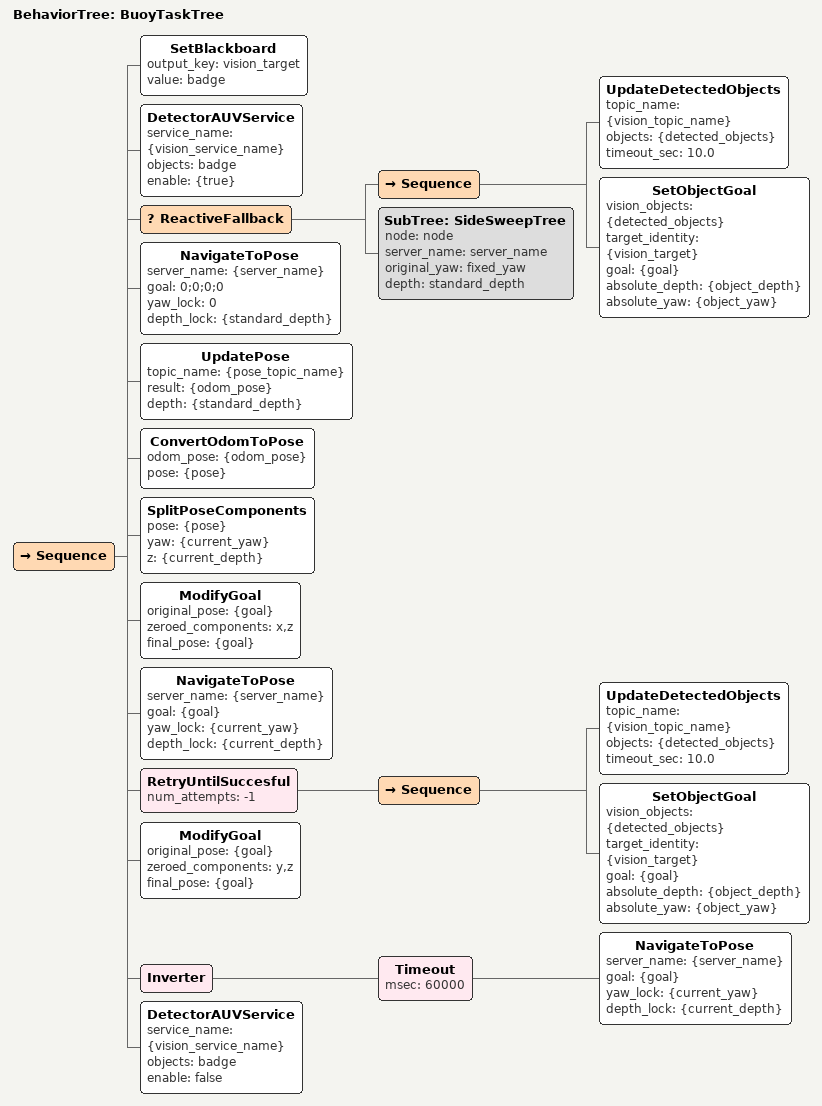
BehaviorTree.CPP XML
<root main_tree_to_execute = "BuoyTaskTree">
  <include ros_pkg="bt_mission_planner" path="behavior_trees/side_sweep_sim.xml"/>
  <BehaviorTree ID="BuoyTaskTree">
    <Sequence>
      <SetBlackboard output_key="vision_target" value="badge"/>
      <DetectorAUVService service_name="{vision_service_name}" objects="badge" enable="{true}"/>

      <!-- Sweeping to find Target -->
      <ReactiveFallback>
        <Sequence>
          <UpdateDetectedObjects topic_name="{vision_topic_name}" objects="{detected_objects}" timeout_sec="10.0" />
          <SetObjectGoal vision_objects="{detected_objects}" target_identity="{vision_target}" goal="{goal}" absolute_depth="{object_depth}" absolute_yaw="{object_yaw}" />
        </Sequence>
        <SubTree ID="SideSweepTree" node="node" server_name="server_name" original_yaw="fixed_yaw" depth="standard_depth" />
      </ReactiveFallback>

      <!-- TODO: YAW ALIGNMENT HERE -->
      <NavigateToPose server_name="{server_name}" goal="0;0;0;0" yaw_lock="0" depth_lock="{standard_depth}" />
      <UpdatePose topic_name="{pose_topic_name}" result="{odom_pose}" depth="{standard_depth}"/>
      <ConvertOdomToPose odom_pose="{odom_pose}" pose="{pose}" />
      <SplitPoseComponents pose="{pose}" yaw="{current_yaw}" z="{current_depth}"/>

      <!-- Sidemove alignment -->
      <ModifyGoal original_pose="{goal}" zeroed_components="x,z" final_pose="{goal}"/>
      <NavigateToPose server_name="{server_name}" goal="{goal}" yaw_lock="{current_yaw}" depth_lock="{current_depth}"/>

      <!-- Re-acquire Target -->
      <RetryUntilSuccesful num_attempts="-1">
        <Sequence>
          <UpdateDetectedObjects topic_name="{vision_topic_name}" objects="{detected_objects}" timeout_sec="10.0" />
          <SetObjectGoal vision_objects="{detected_objects}" target_identity="{vision_target}" goal="{goal}" absolute_depth="{object_depth}" absolute_yaw="{object_yaw}" />
        </Sequence>
      </RetryUntilSuccesful>
      <ModifyGoal original_pose="{goal}" zeroed_components="y,z" final_pose="{goal}"/>

      <!-- Move to Target -->
      <Inverter>
        <Timeout msec="60000">
          <NavigateToPose server_name="{server_name}" goal="{goal}" yaw_lock="{current_yaw}" depth_lock="{current_depth}"/>
        </Timeout>
      </Inverter>

      <DetectorAUVService service_name="{vision_service_name}" objects="badge" enable="false"/>
    </Sequence>
  </BehaviorTree>
</root>
